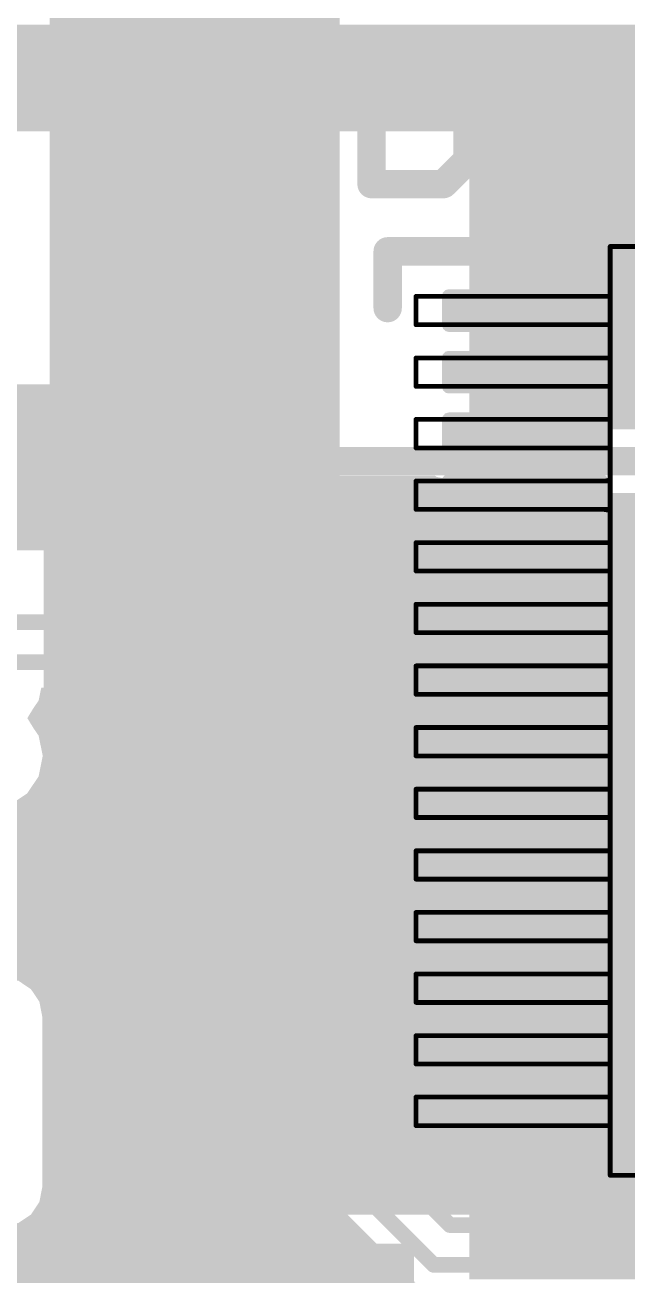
# Model space of a CAD drawing. Header units: millimetres. Extents: x -0.19 to 3.91, y -0.06 to 2.26.
# Drawn here: x 0.397 to 0.648, y 0.4 to 0.919 of the extents above; entities that cross this region are included whole.
import ezdxf

# ---------------------------------------------------------------- set-up
doc = ezdxf.new("R2010")
doc.units = ezdxf.units.MM
doc.layers.get('0').update_dxf_attribs({"linetype": 'CONTINUOUS', "lineweight": 0})
for name, color, linetype, lineweight in [('PCB_KUR_GBL', 10, 'CONTINUOUS', 0), ('PCB_KUR_GM2', 216, 'CONTINUOUS', 0), ('PCB_KUR_GPT', 8, 'CONTINUOUS', 0), ('PCB_KUR_GTL', 30, 'CONTINUOUS', 0), ('PCB_KUR_GTO', 163, 'CONTINUOUS', 0), ('PCB_KUR_GTP', 254, 'CONTINUOUS', 0), ('PCB_KUR_GTS', 254, 'CONTINUOUS', 0)]:
    doc.layers.add(name, color=color, linetype=linetype, lineweight=lineweight)

# ---------------------------------------------------------------- blocks, each defined once
blk = doc.blocks.new('ROUND_3')
h = blk.add_hatch(color=256)
edge = h.paths.add_edge_path(flags=0)
edge.add_arc((0, 0), 0.0059, 0, 360)
blk = doc.blocks.new('ROUND_25')
h = blk.add_hatch(color=256)
edge = h.paths.add_edge_path(flags=0)
edge.add_arc((0, 0), 0.001, 0, 360)
blk = doc.blocks.new('CUSTOM_57')
for points in [[(-0.0325, 0.0062), (-0.03242, 0.00653), (0.0325, 0.0062), (0.0323, 0.00653)], [(-0.0325, -0.0062), (-0.0325, 0.0062), (0.0325, -0.0062), (0.0325, 0.0062)], [(-0.03242, 0.00653), (-0.03194, 0.00682), (0.0323, 0.00653), (0.03213, 0.00682)], [(-0.03194, 0.00682), (-0.0318, 0.0069), (0.03213, 0.00682), (0.0318, 0.0069)], [(-0.0323, -0.00653), (-0.0325, -0.0062), (0.03242, -0.00653), (0.0325, -0.0062)], [(-0.03213, -0.00682), (-0.0323, -0.00653), (0.03194, -0.00682), (0.03242, -0.00653)], [(-0.0318, -0.0069), (-0.03213, -0.00682), (0.0318, -0.0069), (0.03194, -0.00682)]]:
    blk.add_solid(points)
blk = doc.blocks.new('ROUND_7')
h = blk.add_hatch(color=256)
edge = h.paths.add_edge_path(flags=0)
edge.add_arc((0, 0), 0.00325, 0, 360)
blk = doc.blocks.new('ROUND_8')
h = blk.add_hatch(color=256)
edge = h.paths.add_edge_path(flags=0)
edge.add_arc((0, 0), 0.005, 0, 360)
blk = doc.blocks.new('ROUND_27')
h = blk.add_hatch(color=256)
edge = h.paths.add_edge_path(flags=0)
edge.add_arc((0, 0), 0.0075, 0, 360)
blk = doc.blocks.new('CUSTOM_71')
for points in [[(-0.03445, 0.0062), (-0.03416, 0.0074), (0.03445, 0.0062), (0.03411, 0.0074)], [(-0.03445, -0.0062), (-0.03445, 0.0062), (0.03445, -0.0062), (0.03445, 0.0062)], [(-0.03416, 0.0074), (-0.03399, 0.00759), (0.03411, 0.0074), (0.03406, 0.00759)], [(-0.03399, 0.00759), (-0.03319, 0.00846), (0.03406, 0.00759), (0.03311, 0.00846)], [(-0.03319, 0.00846), (-0.03281, 0.00856), (0.03311, 0.00846), (0.033, 0.00856)], [(-0.03281, 0.00856), (-0.0318, 0.00885), (0.033, 0.00856), (0.0318, 0.00885)], [(-0.03411, -0.0074), (-0.03445, -0.0062), (0.03416, -0.0074), (0.03445, -0.0062)], [(-0.03406, -0.00759), (-0.03411, -0.0074), (0.03399, -0.00759), (0.03416, -0.0074)], [(-0.03311, -0.00846), (-0.03406, -0.00759), (0.03319, -0.00846), (0.03399, -0.00759)], [(-0.033, -0.00856), (-0.03311, -0.00846), (0.03281, -0.00856), (0.03319, -0.00846)], [(-0.0318, -0.00885), (-0.033, -0.00856), (0.0318, -0.00885), (0.03281, -0.00856)]]:
    blk.add_solid(points)

msp = doc.modelspace()

# ---------------------------------------------------------------- linework, layer by layer
at = {"layer": 'PCB_KUR_GBL', "lineweight": 211, "const_width": 0.0118}
for points in [[(0.362, 0.738), (0.652, 0.738)], [(0.652, 0.738), (0.725, 0.738)]]:
    msp.add_lwpolyline(points, dxfattribs=at)
at = {"layer": 'PCB_KUR_GBL'}
for points in [[(0.0984, 0.897), (0.0984, 0.9194), (1.0795, 0.897), (1.0795, 0.9194)], [(0.0984, 0.8955), (0.0984, 0.897), (0.9805, 0.8955), (0.9882, 0.897)], [(0.0984, 0.8911), (0.0984, 0.8955), (0.9739, 0.8911), (0.9805, 0.8955)], [(0.0984, 0.8845), (0.0984, 0.8911), (0.9695, 0.8845), (0.9739, 0.8911)], [(0.0984, 0.8768), (0.0984, 0.8845), (0.968, 0.8768), (0.9695, 0.8845)], [(0.0984, 0.875), (0.0984, 0.8768), (0.96835, 0.875), (0.968, 0.8768)], [(0.582, 0.8691), (0.582, 0.875), (0.9695, 0.8691), (0.96835, 0.875)], [(0.582, 0.8625), (0.582, 0.8691), (0.9739, 0.8625), (0.9695, 0.8691)], [(0.582, 0.8612), (0.582, 0.8625), (0.9759, 0.8612), (0.9739, 0.8625)], [(0.582, 0.8417), (0.582, 0.8612), (0.9759, 0.8417), (0.9759, 0.8612)], [(0.582, 0.8403), (0.582, 0.8417), (0.9739, 0.8403), (0.9759, 0.8417)], [(0.582, 0.8338), (0.582, 0.8403), (0.9695, 0.8338), (0.9739, 0.8403)], [(0.582, 0.8261), (0.582, 0.8338), (0.968, 0.8261), (0.9695, 0.8338)], [(0.582, 0.8183), (0.582, 0.8261), (0.9695, 0.8183), (0.968, 0.8261)], [(0.582, 0.8118), (0.582, 0.8183), (0.9739, 0.8118), (0.9695, 0.8183)], [(0.582, 0.8074), (0.582, 0.8118), (0.9805, 0.8074), (0.9739, 0.8118)], [(0.582, 0.8059), (0.582, 0.8074), (0.9882, 0.8059), (0.9805, 0.8074)], [(0.582, 0.7512), (0.582, 0.8059), (1.0795, 0.7512), (1.0795, 0.8059)], [(0.405, 0.7095), (0.405, 0.723), (0.7348, 0.7095), (0.7213, 0.723)], [(0.582, 0.723), (0.582, 0.7248), (0.7213, 0.723), (0.7195, 0.7248)], [(0.582, 0.7248), (0.582, 0.7248), (0.7195, 0.7248), (0.582, 0.7248)], [(0.405, 0.663), (0.405, 0.7095), (0.7348, 0.663), (0.7348, 0.7095)], [(0.405, 0.6623), (0.405, 0.663), (0.7337, 0.6623), (0.7348, 0.663)], [(0.405, 0.6557), (0.405, 0.6623), (0.7293, 0.6557), (0.7337, 0.6623)], [(0.405, 0.648), (0.405, 0.6557), (0.7278, 0.648), (0.7293, 0.6557)], [(0.405, 0.6403), (0.405, 0.648), (0.7293, 0.6403), (0.7278, 0.648)], [(0.405, 0.6337), (0.405, 0.6403), (0.7337, 0.6337), (0.7293, 0.6403)], [(0.405, 0.6293), (0.405, 0.6337), (0.7403, 0.6293), (0.7337, 0.6337)], [(0.405, 0.6278), (0.405, 0.6293), (0.748, 0.6278), (0.7403, 0.6293)], [(0.405, 0.5505), (0.405, 0.6278), (1.0795, 0.5505), (1.0795, 0.6278)], [(0.405, 0.5499), (0.405, 0.5505), (1.07962, 0.5499), (1.0795, 0.5505)], [(0.405, 0.5489), (0.405, 0.5499), (0.8477, 0.5489), (0.853, 0.5499)], [(0.405, 0.5458), (0.405, 0.5489), (0.8431, 0.5458), (0.8477, 0.5489)], [(0.405, 0.5413), (0.405, 0.5458), (0.8401, 0.5413), (0.8431, 0.5458)], [(0.405, 0.536), (0.405, 0.5413), (0.8391, 0.536), (0.8401, 0.5413)], [(0.405, 0.5023), (0.405, 0.536), (0.8391, 0.5023), (0.8391, 0.536)], [(0.405, 0.497), (0.405, 0.5023), (0.8401, 0.497), (0.8391, 0.5023)], [(0.405, 0.4924), (0.405, 0.497), (0.8431, 0.4924), (0.8401, 0.497)], [(0.405, 0.4894), (0.405, 0.4924), (0.8477, 0.4894), (0.8431, 0.4924)], [(0.405, 0.4884), (0.405, 0.4894), (0.853, 0.4884), (0.8477, 0.4894)], [(0.405, 0.425), (0.405, 0.4884), (2.2638, 0.425), (2.2638, 0.4884)], [(0.582, 0.4033), (0.582, 0.425), (2.2638, 0.4033), (2.2638, 0.425)], [(0.244, 0.246), (0.244, 0.413), (0.559, 0.246), (0.559, 0.413)], [(0.244, 0.413), (0.244, 0.413), (0.559, 0.413), (0.3925, 0.413)], [(0.582, 0.402), (0.582, 0.4033), (1.7226, 0.402), (1.7324, 0.4033)], [(0.582, 0.3982), (0.582, 0.402), (1.7135, 0.3982), (1.7226, 0.402)]]:
    msp.add_solid(points, dxfattribs=at)
at = {"layer": 'PCB_KUR_GM2', "lineweight": 211, "const_width": 0.002}
for points in [[(0.6405, 0.8272), (0.8413, 0.8272)], [(0.6405, 0.4414), (0.6405, 0.8272)], [(0.5598, 0.7947), (0.5598, 0.8065)], [(0.5598, 0.8065), (0.6405, 0.8065)], [(0.6405, 0.7947), (0.6405, 0.8065)], [(0.5598, 0.7947), (0.6405, 0.7947)], [(0.5598, 0.7809), (0.6405, 0.7809)], [(0.5598, 0.7691), (0.5598, 0.7809)], [(0.6405, 0.7691), (0.6405, 0.7809)], [(0.5598, 0.7691), (0.6405, 0.7691)], [(0.5598, 0.7435), (0.5598, 0.7554)], [(0.5598, 0.7554), (0.6405, 0.7554)], [(0.6405, 0.7435), (0.6405, 0.7554)], [(0.5598, 0.7435), (0.6405, 0.7435)], [(0.5598, 0.718), (0.5598, 0.7298)], [(0.5598, 0.7298), (0.6405, 0.7298)], [(0.6405, 0.718), (0.6405, 0.7298)], [(0.5598, 0.718), (0.6405, 0.718)], [(0.5598, 0.6924), (0.5598, 0.7042)], [(0.5598, 0.7042), (0.6405, 0.7042)], [(0.6405, 0.6924), (0.6405, 0.7042)], [(0.5598, 0.6924), (0.6405, 0.6924)], [(0.5598, 0.6668), (0.5598, 0.6786)], [(0.5598, 0.6786), (0.6405, 0.6786)], [(0.6405, 0.6668), (0.6405, 0.6786)], [(0.5598, 0.6668), (0.6405, 0.6668)], [(0.5598, 0.6412), (0.5598, 0.653)], [(0.5598, 0.653), (0.6405, 0.653)], [(0.6405, 0.6412), (0.6405, 0.653)], [(0.5598, 0.6412), (0.6405, 0.6412)], [(0.5598, 0.6156), (0.5598, 0.6274)], [(0.5598, 0.6274), (0.6405, 0.6274)], [(0.6405, 0.6156), (0.6405, 0.6274)], [(0.5598, 0.6156), (0.6405, 0.6156)], [(0.5598, 0.59), (0.5598, 0.6018)], [(0.5598, 0.6018), (0.6405, 0.6018)], [(0.6405, 0.59), (0.6405, 0.6018)], [(0.5598, 0.59), (0.6405, 0.59)], [(0.5598, 0.5644), (0.5598, 0.5762)], [(0.5598, 0.5762), (0.6405, 0.5762)], [(0.6405, 0.5644), (0.6405, 0.5762)], [(0.5598, 0.5644), (0.6405, 0.5644)], [(0.5598, 0.5388), (0.5598, 0.5506)], [(0.5598, 0.5506), (0.6405, 0.5506)], [(0.6405, 0.5388), (0.6405, 0.5506)], [(0.5598, 0.5388), (0.6405, 0.5388)], [(0.5598, 0.5132), (0.5598, 0.525)], [(0.5598, 0.525), (0.6405, 0.525)], [(0.6405, 0.5132), (0.6405, 0.525)], [(0.5598, 0.5132), (0.6405, 0.5132)], [(0.5598, 0.4876), (0.5598, 0.4994)], [(0.5598, 0.4994), (0.6405, 0.4994)], [(0.6405, 0.4876), (0.6405, 0.4994)], [(0.5598, 0.4876), (0.6405, 0.4876)], [(0.5598, 0.462), (0.5598, 0.4739)], [(0.5598, 0.4739), (0.6405, 0.4739)], [(0.6405, 0.462), (0.6405, 0.4739)], [(0.5598, 0.462), (0.6405, 0.462)], [(0.6405, 0.4414), (0.8413, 0.4414)]]:
    msp.add_lwpolyline(points, dxfattribs=at)
at = {"layer": 'PCB_KUR_GTL', "lineweight": 211}
for points, const_width in [([(0.6051, 0.8006), (0.6666, 0.8006)], 0.01), ([(0.6051, 0.6983), (0.7033, 0.6983)], 0.01), ([(0.3929, 0.6711), (0.4858, 0.6711)], 0.0065), ([(0.4858, 0.6711), (0.505, 0.6519)], 0.0065), ([(0.3929, 0.6546), (0.479, 0.6546)], 0.0065), ([(0.479, 0.6546), (0.4885, 0.645)], 0.0065), ([(0.505, 0.4896), (0.505, 0.6519)], 0.0065), ([(0.632, 0.6471), (0.6802, 0.6471)], 0.015), ([(0.4885, 0.4828), (0.4885, 0.645)], 0.0065), ([(0.505, 0.4896), (0.5739, 0.4207)], 0.0065), ([(0.4885, 0.4828), (0.5671, 0.4042)], 0.0065), ([(0.5739, 0.4207), (0.7238, 0.4207)], 0.0065), ([(0.5671, 0.4042), (0.7306, 0.4042)], 0.0065)]:
    msp.add_lwpolyline(points, dxfattribs=dict(at, const_width=const_width))
at = {"layer": 'PCB_KUR_GTL'}
for points in [[(0.4075, 0.77), (0.4075, 1.1576), (0.528, 0.77), (0.528, 1.1576)], [(0.6373, 0.807), (0.6373, 0.8073), (0.6375, 0.807), (0.6373, 0.8073)], [(0.6373, 0.8067), (0.6373, 0.807), (0.6379, 0.8067), (0.6375, 0.807)], [(0.6373, 0.8064), (0.6373, 0.8067), (0.6385, 0.8064), (0.6379, 0.8067)], [(0.6373, 0.8062), (0.6373, 0.8064), (0.6393, 0.8062), (0.6385, 0.8064)], [(0.6373, 0.806), (0.6373, 0.8062), (0.6402, 0.806), (0.6393, 0.8062)], [(0.6373, 0.8059), (0.6373, 0.806), (0.6413, 0.8059), (0.6402, 0.806)], [(0.6373, 0.8057), (0.6373, 0.8059), (0.644, 0.8057), (0.6413, 0.8059)], [(0.6373, 0.8056), (0.6373, 0.8057), (0.6475, 0.8056), (0.644, 0.8057)], [(0.6373, 0.7956), (0.6373, 0.8056), (0.6475, 0.7956), (0.6475, 0.8056)], [(0.6373, 0.7952), (0.6373, 0.7956), (0.6402, 0.7952), (0.6457, 0.7956)], [(0.6373, 0.795), (0.6373, 0.7952), (0.6393, 0.795), (0.6402, 0.7952)], [(0.6373, 0.7948), (0.6373, 0.795), (0.6385, 0.7948), (0.6393, 0.795)], [(0.6373, 0.7946), (0.6373, 0.7948), (0.6379, 0.7946), (0.6385, 0.7948)], [(0.6373, 0.7943), (0.6373, 0.7946), (0.6375, 0.7943), (0.6379, 0.7946)], [(0.6373, 0.794), (0.6373, 0.7943), (0.6373, 0.794), (0.6375, 0.7943)], [(0.287, 0.732), (0.287, 0.77), (0.528, 0.732), (0.528, 0.77)], [(0.287, 0.7315), (0.287, 0.732), (0.5684, 0.7315), (0.5676, 0.732)], [(0.287, 0.732), (0.287, 0.732), (0.5676, 0.732), (0.528, 0.732)], [(0.287, 0.7305), (0.287, 0.7315), (0.5733, 0.7305), (0.5684, 0.7315)], [(0.287, 0.7172), (0.287, 0.7305), (0.6405, 0.7172), (0.6405, 0.7305)], [(0.6369, 0.7305), (0.6405, 0.7312), (0.6405, 0.7305), (0.6405, 0.7312)], [(0.287, 0.7162), (0.287, 0.7172), (0.5684, 0.7162), (0.5733, 0.7172)], [(0.6405, 0.7165), (0.6369, 0.7172), (0.6405, 0.7165), (0.6405, 0.7172)], [(0.287, 0.716), (0.287, 0.7162), (0.568, 0.716), (0.5684, 0.7162)], [(0.287, 0.701), (0.287, 0.716), (0.529, 0.701), (0.529, 0.716)], [(0.541, 0.701), (0.541, 0.704), (0.5605, 0.701), (0.5605, 0.704)], [(0.6373, 0.7046), (0.6373, 0.7049), (0.6375, 0.7046), (0.6373, 0.7049)], [(0.6373, 0.7043), (0.6373, 0.7046), (0.6379, 0.7043), (0.6375, 0.7046)], [(0.6373, 0.7041), (0.6373, 0.7043), (0.6385, 0.7041), (0.6379, 0.7043)], [(0.6373, 0.7039), (0.6373, 0.7041), (0.6393, 0.7039), (0.6385, 0.7041)], [(0.6373, 0.7037), (0.6373, 0.7039), (0.6402, 0.7037), (0.6393, 0.7039)], [(0.6373, 0.7035), (0.6373, 0.7037), (0.6413, 0.7035), (0.6402, 0.7037)], [(0.6373, 0.7033), (0.6373, 0.7035), (0.644, 0.7033), (0.6413, 0.7035)], [(0.6373, 0.6933), (0.6373, 0.7033), (0.6475, 0.6933), (0.6475, 0.7033)], [(0.6373, 0.7033), (0.6373, 0.7033), (0.6475, 0.7033), (0.644, 0.7033)], [(0.5375, 0.6925), (0.5401, 0.6964), (0.5605, 0.6925), (0.5605, 0.6964)], [(0.5401, 0.6964), (0.541, 0.701), (0.5605, 0.6964), (0.5605, 0.701)], [(0.5336, 0.6899), (0.5369, 0.6921), (0.56095, 0.6899), (0.5605, 0.6921)], [(0.5369, 0.6921), (0.5375, 0.6925), (0.5605, 0.6921), (0.5605, 0.6925)], [(0.6373, 0.6929), (0.6373, 0.6933), (0.6402, 0.6929), (0.6457, 0.6933)], [(0.6373, 0.6927), (0.6373, 0.6929), (0.6393, 0.6927), (0.6402, 0.6929)], [(0.6373, 0.6925), (0.6373, 0.6927), (0.6385, 0.6925), (0.6393, 0.6927)], [(0.6373, 0.6922), (0.6373, 0.6925), (0.6379, 0.6922), (0.6385, 0.6925)], [(0.6373, 0.6919), (0.6373, 0.6922), (0.6375, 0.6919), (0.6379, 0.6922)], [(0.6373, 0.6916), (0.6373, 0.6919), (0.6373, 0.6916), (0.6375, 0.6919)], [(0.40759, 0.6855), (0.40866, 0.6872), (0.5627, 0.6855), (0.5615, 0.6872)], [(0.40866, 0.6872), (0.4098, 0.689), (0.5615, 0.6872), (0.56113, 0.689)], [(0.529, 0.689), (0.5336, 0.6899), (0.56113, 0.689), (0.56095, 0.6899)], [(0.4067, 0.6841), (0.40759, 0.6855), (0.56171, 0.6841), (0.5627, 0.6855)], [(0.40686, 0.6838), (0.4067, 0.6841), (0.5615, 0.6838), (0.56171, 0.6841)], [(0.408, 0.6816), (0.40686, 0.6838), (0.56105, 0.6816), (0.5615, 0.6838)], [(0.4898, 0.6808), (0.4858, 0.6816), (0.56089, 0.6808), (0.56105, 0.6816)], [(0.49261, 0.6789), (0.4898, 0.6808), (0.5605, 0.6789), (0.56089, 0.6808)], [(0.4932, 0.6785), (0.49261, 0.6789), (0.5605, 0.6785), (0.5605, 0.6789)], [(0.50526, 0.6665), (0.4932, 0.6785), (0.5605, 0.6665), (0.5605, 0.6785)], [(0.51019, 0.6616), (0.50526, 0.6665), (0.5615, 0.6616), (0.5605, 0.6665)], [(0.5125, 0.6593), (0.51019, 0.6616), (0.56307, 0.6593), (0.5615, 0.6616)], [(0.51366, 0.6575), (0.5125, 0.6593), (0.5643, 0.6575), (0.56307, 0.6593)], [(0.5147, 0.6559), (0.51366, 0.6575), (0.56664, 0.6559), (0.5643, 0.6575)], [(0.51494, 0.6547), (0.5147, 0.6559), (0.5684, 0.6547), (0.56664, 0.6559)], [(0.51514, 0.6537), (0.51494, 0.6547), (0.5733, 0.6537), (0.5684, 0.6547)], [(0.5155, 0.6519), (0.51514, 0.6537), (0.61488, 0.6519), (0.6134, 0.6537)], [(0.51514, 0.6537), (0.51514, 0.6537), (0.6134, 0.6537), (0.5733, 0.6537)], [(0.5155, 0.6487), (0.5155, 0.6519), (0.6175, 0.6487), (0.61488, 0.6519)], [(0.5155, 0.6471), (0.5155, 0.6487), (0.6171, 0.6471), (0.6175, 0.6487)], [(0.5155, 0.6454), (0.5155, 0.6471), (0.6175, 0.6454), (0.6171, 0.6471)], [(0.5155, 0.6404), (0.5155, 0.6454), (0.6134, 0.6404), (0.6175, 0.6454)], [(0.4029, 0.6386), (0.40333, 0.6407), (0.478, 0.6386), (0.478, 0.6407)], [(0.40333, 0.6407), (0.404, 0.644), (0.478, 0.6407), (0.4746, 0.644)], [(0.404, 0.644), (0.404, 0.644), (0.4746, 0.644), (0.404, 0.644)], [(0.5155, 0.6395), (0.5155, 0.6404), (0.5684, 0.6395), (0.5733, 0.6404)], [(0.5155, 0.6404), (0.5155, 0.6404), (0.5733, 0.6404), (0.6134, 0.6404)], [(0.5155, 0.6367), (0.5155, 0.6395), (0.5643, 0.6367), (0.5684, 0.6395)], [(0.3982, 0.6313), (0.4007, 0.6354), (0.478, 0.6313), (0.478, 0.6354)], [(0.4007, 0.6354), (0.4029, 0.6386), (0.478, 0.6354), (0.478, 0.6386)], [(0.5155, 0.6326), (0.5155, 0.6367), (0.5615, 0.6326), (0.5643, 0.6367)], [(0.4007, 0.6272), (0.3982, 0.6313), (0.478, 0.6272), (0.478, 0.6313)], [(0.5155, 0.6277), (0.5155, 0.6326), (0.5605, 0.6277), (0.5615, 0.6326)], [(0.4029, 0.624), (0.4007, 0.6272), (0.478, 0.624), (0.478, 0.6272)], [(0.4046, 0.6156), (0.4029, 0.624), (0.478, 0.6156), (0.478, 0.624)], [(0.5155, 0.6153), (0.5155, 0.6277), (0.5605, 0.6153), (0.5605, 0.6277)], [(0.4029, 0.6071), (0.4046, 0.6156), (0.478, 0.6071), (0.478, 0.6156)], [(0.5155, 0.6104), (0.5155, 0.6153), (0.5615, 0.6104), (0.5605, 0.6153)], [(0.5155, 0.6087), (0.5155, 0.6104), (0.5627, 0.6087), (0.5615, 0.6104)], [(0.5155, 0.607), (0.5155, 0.6087), (0.5615, 0.607), (0.5627, 0.6087)], [(0.3981, 0.6), (0.4029, 0.6071), (0.478, 0.6), (0.478, 0.6071)], [(0.5155, 0.6021), (0.5155, 0.607), (0.5605, 0.6021), (0.5615, 0.607)], [(0.3909, 0.5952), (0.3981, 0.6), (0.478, 0.5952), (0.478, 0.6)], [(0.5155, 0.5897), (0.5155, 0.6021), (0.5605, 0.5897), (0.5605, 0.6021)], [(0.02982, 0.5922), (0.02982, 0.5935), (0.478, 0.5922), (0.478, 0.5935)], [(0.3825, 0.5935), (0.3909, 0.5952), (0.478, 0.5935), (0.478, 0.5952)], [(0.2551, 0.5912), (0.2468, 0.5922), (0.478, 0.5912), (0.478, 0.5922)], [(0.2627, 0.588), (0.2551, 0.5912), (0.478, 0.588), (0.478, 0.5912)], [(0.2693, 0.5829), (0.2627, 0.588), (0.478, 0.5829), (0.478, 0.588)], [(0.5155, 0.5848), (0.5155, 0.5897), (0.5615, 0.5848), (0.5605, 0.5897)], [(0.2744, 0.5764), (0.2693, 0.5829), (0.478, 0.5764), (0.478, 0.5829)], [(0.5155, 0.5831), (0.5155, 0.5848), (0.5627, 0.5831), (0.5615, 0.5848)], [(0.5155, 0.5814), (0.5155, 0.5831), (0.5615, 0.5814), (0.5627, 0.5831)], [(0.5155, 0.5765), (0.5155, 0.5814), (0.5605, 0.5765), (0.5615, 0.5814)], [(0.2775, 0.5687), (0.2744, 0.5764), (0.478, 0.5687), (0.478, 0.5764)], [(0.5155, 0.5641), (0.5155, 0.5765), (0.5605, 0.5641), (0.5605, 0.5765)], [(0.2786, 0.5605), (0.2775, 0.5687), (0.478, 0.5605), (0.478, 0.5687)], [(0.5155, 0.5592), (0.5155, 0.5641), (0.5615, 0.5592), (0.5605, 0.5641)], [(0.2775, 0.5523), (0.2786, 0.5605), (0.478, 0.5523), (0.478, 0.5605)], [(0.5155, 0.5575), (0.5155, 0.5592), (0.5627, 0.5575), (0.5615, 0.5592)], [(0.5155, 0.5558), (0.5155, 0.5575), (0.5615, 0.5558), (0.5627, 0.5575)], [(0.2744, 0.5446), (0.2775, 0.5523), (0.478, 0.5446), (0.478, 0.5523)], [(0.5155, 0.5509), (0.5155, 0.5558), (0.5605, 0.5509), (0.5615, 0.5558)], [(0.5155, 0.5385), (0.5155, 0.5509), (0.5605, 0.5385), (0.5605, 0.5509)], [(0.2693, 0.538), (0.2744, 0.5446), (0.478, 0.538), (0.478, 0.5446)], [(0.2627, 0.533), (0.2693, 0.538), (0.478, 0.533), (0.478, 0.538)], [(0.5155, 0.5336), (0.5155, 0.5385), (0.5615, 0.5336), (0.5605, 0.5385)], [(0.2551, 0.5298), (0.2627, 0.533), (0.478, 0.5298), (0.478, 0.533)], [(0.5155, 0.5319), (0.5155, 0.5336), (0.5627, 0.5319), (0.5615, 0.5336)], [(0.5155, 0.5302), (0.5155, 0.5319), (0.5615, 0.5302), (0.5627, 0.5319)], [(0.5155, 0.5253), (0.5155, 0.5302), (0.5605, 0.5253), (0.5615, 0.5302)], [(0.02977, 0.5234), (0.02977, 0.5287), (0.478, 0.5234), (0.478, 0.5287)], [(0.2468, 0.5287), (0.2551, 0.5298), (0.478, 0.5287), (0.478, 0.5298)], [(0.5155, 0.5129), (0.5155, 0.5253), (0.5605, 0.5129), (0.5605, 0.5253)], [(0.3945, 0.5222), (0.3884, 0.5234), (0.478, 0.5222), (0.478, 0.5234)], [(0.3997, 0.5187), (0.3945, 0.5222), (0.478, 0.5187), (0.478, 0.5222)], [(0.4032, 0.5135), (0.3997, 0.5187), (0.478, 0.5135), (0.478, 0.5187)], [(0.4044, 0.5073), (0.4032, 0.5135), (0.478, 0.5073), (0.478, 0.5135)], [(0.5155, 0.5081), (0.5155, 0.5129), (0.5615, 0.5081), (0.5605, 0.5129)], [(0.4044, 0.4828), (0.4044, 0.5073), (0.478, 0.4828), (0.478, 0.5073)], [(0.5155, 0.5063), (0.5155, 0.5081), (0.5627, 0.5063), (0.5615, 0.5081)], [(0.5155, 0.5046), (0.5155, 0.5063), (0.5615, 0.5046), (0.5627, 0.5063)], [(0.5155, 0.4997), (0.5155, 0.5046), (0.5605, 0.4997), (0.5615, 0.5046)], [(0.5155, 0.494), (0.5155, 0.4997), (0.5605, 0.494), (0.5605, 0.4997)], [(0.5222, 0.4873), (0.5155, 0.494), (0.5605, 0.4873), (0.5605, 0.494)], [(0.527, 0.4825), (0.5222, 0.4873), (0.5615, 0.4825), (0.5605, 0.4873)], [(0.4044, 0.4787), (0.4044, 0.4828), (0.4788, 0.4787), (0.478, 0.4828)], [(0.4044, 0.4753), (0.4044, 0.4787), (0.481, 0.4753), (0.4788, 0.4787)], [(0.5288, 0.4807), (0.527, 0.4825), (0.5627, 0.4807), (0.5615, 0.4825)], [(0.5305, 0.479), (0.5288, 0.4807), (0.5615, 0.479), (0.5627, 0.4807)], [(0.5353, 0.4742), (0.5305, 0.479), (0.5605, 0.4742), (0.5615, 0.479)], [(0.4044, 0.4365), (0.4044, 0.4753), (0.51985, 0.4365), (0.481, 0.4753)], [(0.5477, 0.4618), (0.5353, 0.4742), (0.5605, 0.4618), (0.5605, 0.4742)], [(0.5526, 0.4569), (0.5477, 0.4618), (0.5615, 0.4569), (0.5605, 0.4618)], [(0.5568, 0.4527), (0.5526, 0.4569), (0.5643, 0.4527), (0.5615, 0.4569)], [(0.5595, 0.45), (0.5568, 0.4527), (0.5684, 0.45), (0.5643, 0.4527)], [(0.6417, 0.45), (0.6459, 0.4527), (0.73817, 0.45), (0.74087, 0.4527)], [(0.6459, 0.4527), (0.6486, 0.4569), (0.74087, 0.4527), (0.74506, 0.4569)], [(0.5605, 0.449), (0.5595, 0.45), (0.5733, 0.449), (0.5684, 0.45)], [(0.5783, 0.4312), (0.5605, 0.449), (0.7194, 0.4312), (0.73717, 0.449)], [(0.5605, 0.449), (0.5605, 0.449), (0.6369, 0.449), (0.5733, 0.449)], [(0.6369, 0.449), (0.6417, 0.45), (0.73717, 0.449), (0.73817, 0.45)], [(0.4032, 0.4303), (0.4044, 0.4365), (0.52606, 0.4303), (0.51985, 0.4365)], [(0.3997, 0.4251), (0.4032, 0.4303), (0.53126, 0.4251), (0.52606, 0.4303)], [(0.3884, 0.4204), (0.3945, 0.4216), (0.53597, 0.4204), (0.53477, 0.4216)], [(0.3945, 0.4216), (0.3997, 0.4251), (0.53477, 0.4216), (0.53126, 0.4251)], [(0.02968, 0.3968), (0.0297, 0.4204), (0.5596, 0.3968), (0.53597, 0.4204)]]:
    msp.add_solid(points, dxfattribs=at)
at = {"layer": 'PCB_KUR_GTO', "lineweight": 211, "const_width": 0.0118}
for points in [[(0.5413, 0.9131), (0.5413, 0.8531)], [(0.5712, 0.9131), (0.5413, 0.9131)], [(0.5812, 0.9031), (0.5712, 0.9131)], [(0.6012, 0.9131), (0.6012, 0.8531)], [(0.6312, 0.9131), (0.6012, 0.9131)], [(0.6412, 0.9031), (0.6312, 0.9131)], [(0.5812, 0.8631), (0.5812, 0.9031)], [(0.6412, 0.8631), (0.6412, 0.9031)], [(0.5712, 0.8531), (0.5812, 0.8631)], [(0.6312, 0.8531), (0.6412, 0.8631)], [(0.5413, 0.8531), (0.5712, 0.8531)], [(0.6012, 0.8531), (0.6312, 0.8531)], [(0.548, 0.8016), (0.548, 0.8252)], [(0.548, 0.8252), (0.6641, 0.8252)]]:
    msp.add_lwpolyline(points, dxfattribs=at)
for points in [[(0.5343, 0.6983), (0.5343, 0.6983, 1), (0.5421, 0.6983, 1), (0.5343, 0.6983)], [(0.5343, 0.5703), (0.5343, 0.5703, 1), (0.5421, 0.5703, 1), (0.5343, 0.5703)]]:
    msp.add_lwpolyline(points, format="xyb", dxfattribs=at)

# ---------------------------------------------------------------- block references
at = {"layer": 'PCB_KUR_GBL'}
msp.add_blockref('ROUND_3', (0.652, 0.738), dxfattribs=at)
msp.add_blockref('ROUND_3', (0.652, 0.738), dxfattribs=at)
at = {"layer": 'PCB_KUR_GM2'}
for p in [(0.6405, 0.8272), (0.6405, 0.8272), (0.5598, 0.8065), (0.6405, 0.8065), (0.6405, 0.8065), (0.5598, 0.7947), (0.5598, 0.7947), (0.6405, 0.7947), (0.5598, 0.7809), (0.5598, 0.7809), (0.6405, 0.7809), (0.6405, 0.7809), (0.5598, 0.7691), (0.5598, 0.7691), (0.6405, 0.7691), (0.5598, 0.7554), (0.6405, 0.7554), (0.6405, 0.7554), (0.5598, 0.7435), (0.5598, 0.7435), (0.6405, 0.7435), (0.5598, 0.7298), (0.6405, 0.7298), (0.6405, 0.7298), (0.5598, 0.718), (0.5598, 0.718), (0.6405, 0.718), (0.5598, 0.7042), (0.6405, 0.7042), (0.6405, 0.7042), (0.5598, 0.6924), (0.5598, 0.6924), (0.6405, 0.6924), (0.5598, 0.6786), (0.6405, 0.6786), (0.6405, 0.6786), (0.5598, 0.6668), (0.5598, 0.6668), (0.6405, 0.6668), (0.5598, 0.653), (0.6405, 0.653), (0.6405, 0.653), (0.5598, 0.6412), (0.5598, 0.6412), (0.6405, 0.6412), (0.5598, 0.6274), (0.6405, 0.6274), (0.6405, 0.6274), (0.5598, 0.6156), (0.5598, 0.6156), (0.6405, 0.6156), (0.5598, 0.6018), (0.6405, 0.6018), (0.6405, 0.6018), (0.5598, 0.59), (0.5598, 0.59), (0.6405, 0.59), (0.5598, 0.5762), (0.6405, 0.5762), (0.6405, 0.5762), (0.5598, 0.5644), (0.5598, 0.5644), (0.6405, 0.5644), (0.5598, 0.5506), (0.6405, 0.5506), (0.6405, 0.5506), (0.5598, 0.5388), (0.5598, 0.5388), (0.6405, 0.5388), (0.5598, 0.525), (0.6405, 0.525), (0.6405, 0.525), (0.5598, 0.5132), (0.5598, 0.5132), (0.6405, 0.5132), (0.5598, 0.4994), (0.6405, 0.4994), (0.6405, 0.4994), (0.5598, 0.4876), (0.5598, 0.4876), (0.6405, 0.4876), (0.5598, 0.4739), (0.6405, 0.4739), (0.6405, 0.4739), (0.5598, 0.462), (0.5598, 0.462), (0.6405, 0.462), (0.6405, 0.4414), (0.6405, 0.4414)]:
    msp.add_blockref('ROUND_25', p, dxfattribs=at)
at = {"layer": 'PCB_KUR_GPT'}
for p in [(0.6051, 0.8006), (0.6051, 0.775), (0.6051, 0.7494), (0.6051, 0.7239), (0.6051, 0.6983), (0.6051, 0.6727), (0.6051, 0.6471), (0.6051, 0.6215), (0.6051, 0.5959), (0.6051, 0.5703), (0.6051, 0.5447), (0.6051, 0.5191), (0.6051, 0.4935), (0.6051, 0.468)]:
    msp.add_blockref('CUSTOM_57', p, dxfattribs=at)
at = {"layer": 'PCB_KUR_GTL'}
for name, p in [('CUSTOM_57', (0.6051, 0.8006)), ('ROUND_8', (0.6051, 0.8006)), ('CUSTOM_57', (0.6051, 0.775)), ('CUSTOM_57', (0.6051, 0.7494)), ('CUSTOM_57', (0.6051, 0.7239)), ('CUSTOM_57', (0.6051, 0.6983)), ('ROUND_8', (0.6051, 0.6983)), ('CUSTOM_57', (0.6051, 0.6727)), ('ROUND_7', (0.4858, 0.6711)), ('ROUND_7', (0.4858, 0.6711)), ('ROUND_7', (0.479, 0.6546)), ('ROUND_7', (0.479, 0.6546)), ('ROUND_7', (0.505, 0.6519)), ('ROUND_7', (0.505, 0.6519)), ('CUSTOM_57', (0.6051, 0.6471)), ('ROUND_27', (0.632, 0.6471)), ('ROUND_7', (0.4885, 0.645)), ('ROUND_7', (0.4885, 0.645)), ('CUSTOM_57', (0.6051, 0.6215)), ('CUSTOM_57', (0.6051, 0.5959)), ('CUSTOM_57', (0.6051, 0.5703)), ('CUSTOM_57', (0.6051, 0.5447)), ('CUSTOM_57', (0.6051, 0.5191)), ('CUSTOM_57', (0.6051, 0.4935)), ('ROUND_7', (0.505, 0.4896)), ('ROUND_7', (0.505, 0.4896)), ('ROUND_7', (0.4885, 0.4828)), ('ROUND_7', (0.4885, 0.4828)), ('CUSTOM_57', (0.6051, 0.468)), ('ROUND_7', (0.5739, 0.4207)), ('ROUND_7', (0.5739, 0.4207)), ('ROUND_7', (0.5671, 0.4042))]:
    msp.add_blockref(name, p, dxfattribs=at)
at = {"layer": 'PCB_KUR_GTO'}
for p in [(0.5413, 0.9131), (0.5413, 0.9131), (0.5712, 0.9131), (0.6012, 0.9131), (0.6012, 0.9131), (0.6312, 0.9131), (0.5812, 0.9031), (0.6412, 0.9031), (0.5812, 0.8631), (0.6412, 0.8631), (0.5413, 0.8531), (0.5712, 0.8531), (0.6012, 0.8531), (0.6312, 0.8531), (0.548, 0.8252), (0.548, 0.8016)]:
    msp.add_blockref('ROUND_3', p, dxfattribs=at)
at = {"layer": 'PCB_KUR_GTP'}
for p in [(0.6051, 0.8006), (0.6051, 0.775), (0.6051, 0.7494), (0.6051, 0.7239), (0.6051, 0.6983), (0.6051, 0.6727), (0.6051, 0.6471), (0.6051, 0.6215), (0.6051, 0.5959), (0.6051, 0.5703), (0.6051, 0.5447), (0.6051, 0.5191), (0.6051, 0.4935), (0.6051, 0.468)]:
    msp.add_blockref('CUSTOM_57', p, dxfattribs=at)
at = {"layer": 'PCB_KUR_GTS'}
for p in [(0.6051, 0.8006), (0.6051, 0.775), (0.6051, 0.7494), (0.6051, 0.7239), (0.6051, 0.6983), (0.6051, 0.6727), (0.6051, 0.6471), (0.6051, 0.6215), (0.6051, 0.5959), (0.6051, 0.5703), (0.6051, 0.5447), (0.6051, 0.5191), (0.6051, 0.4935), (0.6051, 0.468)]:
    msp.add_blockref('CUSTOM_71', p, dxfattribs=at)

doc.saveas('drawing.dxf')
